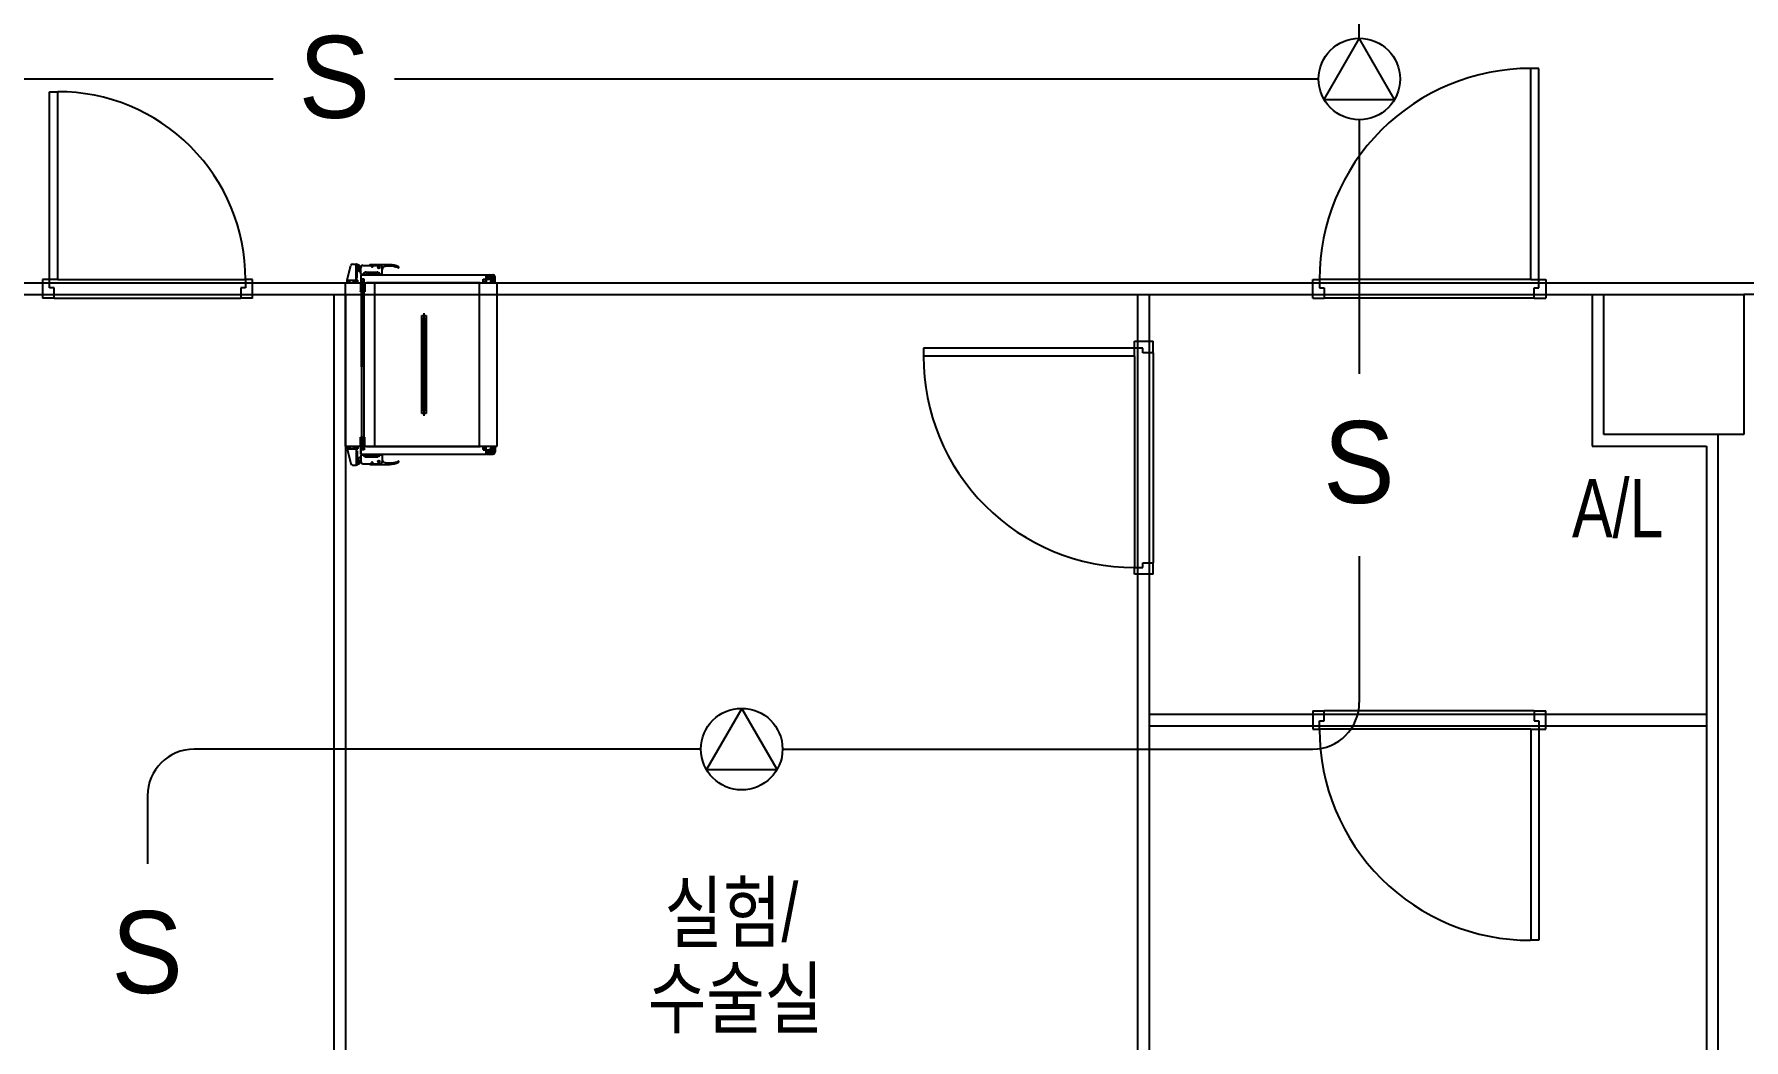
# Model space of a CAD drawing. Header units: millimetres. Extents: x 11414 to 120121, y 3637 to 81420.
# Drawn here: x 72980 to 80317, y 59630 to 63944 of the extents above; entities that cross this region are included whole.
import ezdxf
from ezdxf.enums import TextEntityAlignment as Align

# ---------------------------------------------------------------- set-up
doc = ezdxf.new("R2010")
doc.units = ezdxf.units.MM
doc.header["$LTSCALE"] = 100
doc.linetypes.add('CEN3', pattern=[26, 20, -2, 2, -2])
doc.layers.get('0').update_dxf_attribs({"color": 251})
for name, color, linetype in [('7', 7, 'Continuous'), ('ARC-7$0$ARCH', 9, 'Continuous'), ('ARC-7$0$IN PANEL', 6, 'Continuous'), ('ARC-7$0$동물실', 9, 'Continuous'), ('ARC-7$0$방화석고', 9, 'Continuous'), ('REC', 21, 'Continuous'), ('sp', 21, 'Continuous'), ('SYM', 7, 'Continuous'), ('W2', 2, 'CEN3')]:
    doc.layers.add(name, color=color, linetype=linetype)
doc.styles.add('ARC-7$0$돋움', font='')
doc.styles.add('ARC-7$0$울릉도l', font='')
doc.styles.add('GHD', font='HYWULM.TTF')
doc.styles.add('lpk', font='HYWULM.TTF')
doc.styles.get('ARC-7$0$돋움').set_extended_font_data('DotumChe')
doc.styles.get('ARC-7$0$울릉도l').set_extended_font_data('Dotum')

# ---------------------------------------------------------------- blocks, each defined once
blk = doc.blocks.new('ARC-7')
at = {"layer": 'ARC-7$0$IN PANEL', "color": 251}
blk.add_line((654062.1, -434088.2), (654097.4, -434088.2), dxfattribs=at)
at = {"layer": 'ARC-7$0$동물실', "color": 251}
for p, q in [((660418.2, -434893.5), (660418.2, -433988.2)), ((660453.4, -433988.2), (660418.2, -433988.2)), ((660453.4, -434893.5), (660453.4, -433988.2)), ((654062.1, -434893.5), (654062.1, -434088.2)), ((654097.4, -434893.5), (654097.4, -434088.2)), ((655339.4, -434895.9), (655355.7, -434834.2)), ((655362.6, -434827.3), (655378.1, -434827.3)), ((655378.1, -434896.2), (655378.1, -434827.3)), ((655378.1, -434842.4), (655378.1, -434828.2)), ((655378.1, -434887.7), (655382.8, -434887.7)), ((655379, -434827.4), (655380.6, -434827.4)), ((655379, -434843.3), (655389.4, -434843.3)), ((655381.1, -434827.4), (655392.2, -434834.8)), ((655382.8, -434887.7), (655382.8, -434843.3)), ((655387.5, -434845.9), (655387.5, -434849.7)), ((655398.8, -434845.9), (655387.5, -434845.9)), ((655398.8, -434870.7), (655398.8, -434842.4)), ((655398.8, -434860.1), (655398.8, -434860.1)), ((655398.8, -434870.7), (655490.4, -434870.7)), ((655398.8, -434873.5), (655935.6, -434873.5)), ((655398.8, -434873.5), (655398.8, -434906.6)), ((655408.3, -434833), (655480.9, -434833)), ((655421.5, -434862.2), (655467.7, -434862.2)), ((655427.2, -434864.1), (655425.3, -434862.2)), ((655427.2, -434864.1), (655430.9, -434864.1)), ((655427.2, -434870.7), (655427.2, -434864.1)), ((655429, -434873.1), (655429, -434860.1)), ((655430.9, -434864.1), (655432.8, -434862.2)), ((655430.9, -434870.7), (655430.9, -434864.1)), ((655439.4, -434830.1), (655522.3, -434830.1)), ((655443.2, -434837.7), (655450.7, -434837.7)), ((655447, -434833.9), (655447, -434841.4)), ((655461.1, -434864.1), (655459.2, -434862.2)), ((655461.1, -434864.1), (655464.9, -434864.1)), ((655461.1, -434870.7), (655461.1, -434864.1)), ((655463, -434873.1), (655463, -434860.1)), ((655464.9, -434864.1), (655466.8, -434862.2)), ((655464.9, -434870.7), (655464.9, -434864.1)), ((655469.6, -434842.4), (655480.9, -434842.4)), ((655475.3, -434836.7), (655475.3, -434848.1)), ((655490.4, -434870.7), (655490.4, -434842.4)), ((655539.2, -434837.8), (655554.2, -434840.8)), ((655554.2, -434840.8), (655559.4, -434841.5)), ((655560.4, -434840.4), (655560.3, -434839.9)), ((655935.6, -434873.5), (655935.6, -434906.6)), ((655936.6, -434890), (655936.6, -434876.8)), ((655944.2, -434881.1), (655936.6, -434881.1)), ((655951.8, -434883.4), (655936.6, -434883.4)), ((655944.2, -434885.8), (655936.6, -434885.8)), ((655939.5, -434874), (655964.9, -434874)), ((655944.2, -434895.7), (655944.2, -434871.6)), ((655944.2, -434881.1), (655946.1, -434878.7)), ((655944.2, -434885.8), (655944.2, -434881.1)), ((655944.2, -434885.8), (655946.1, -434888.2)), ((655946.1, -434888.2), (655946.1, -434878.7)), ((655950.8, -434878.7), (655946.1, -434878.7)), ((655950.8, -434888.2), (655946.1, -434888.2)), ((655950.8, -434890), (655950.8, -434876.8)), ((655950.8, -434877.8), (655950.8, -434888.2)), ((655950.8, -434889.1), (655950.8, -434878.7)), ((655963.1, -434883.4), (655954.6, -434883.4)), ((655955.5, -434883.4), (655955.5, -434892.8)), ((655964, -434883.4), (655965.9, -434883.4)), ((655964.9, -434881.5), (655964.9, -434873)), ((655964.9, -434874), (655964.9, -434874)), ((655964.9, -434882.5), (655964.9, -434884.4)), ((655964.9, -434885.3), (655964.9, -434893.8)), ((655966.8, -434883.4), (655975.3, -434883.4)), ((655974.4, -434900.4), (655974.4, -434883.4)), ((655974.4, -434883.4), (655974.4, -434883.4)), ((651432.8, -434958.5), (661332.8, -434958.5)), ((651482.8, -434908.5), (676532.8, -434908.5)), ((654062.1, -434893.5), (654032.8, -434893.5)), ((654032.8, -434893.5), (654032.8, -434973.5)), ((654032.8, -434908.5), (654032.8, -434958.5)), ((654032.8, -434908.5), (654032.8, -434958.5)), ((654062.1, -434929.3), (654062.1, -434893.5)), ((654097.4, -434893.5), (654062.1, -434893.5)), ((654082.6, -434929.3), (654062.1, -434929.3)), ((654082.6, -434973.5), (654082.6, -434929.3)), ((654097.4, -434893.5), (654903.4, -434893.5)), ((654882.9, -434929.3), (654882.9, -434973.5)), ((654903.4, -434929.3), (654882.9, -434929.3)), ((654903.4, -434929.3), (654882.9, -434929.3)), ((654903.4, -434893.5), (654903.4, -434929.3)), ((654932.8, -434893.5), (654903.4, -434893.5)), ((654932.8, -434973.5), (654932.8, -434893.5)), ((654932.8, -434958.5), (654932.8, -434908.5)), ((655282.8, -434958.5), (655282.8, -444458.5)), ((655332.8, -434908.5), (655982.8, -434908.5)), ((655332.8, -435608.5), (655332.8, -434908.5)), ((655332.8, -434958.5), (655332.8, -444458.5)), ((655339.4, -434896.2), (655385.6, -434896.2)), ((655339.4, -434907.4), (655339.4, -434896.3)), ((655339.4, -434907.4), (655385.6, -434907.4)), ((655346.9, -434899), (655344.1, -434896.2)), ((655346.9, -434899), (655350.7, -434899)), ((655346.9, -434907.4), (655346.9, -434899)), ((655348.8, -434910.8), (655348.8, -434893.2)), ((655350.7, -434899), (655353.5, -434896.2)), ((655350.7, -434907.4), (655350.7, -434899)), ((655366.7, -434907.4), (655366.7, -434896.2)), ((655374.3, -434899.1), (655371.5, -434896.3)), ((655374.3, -434899.1), (655378.1, -434899.1)), ((655374.3, -434907.4), (655374.3, -434899.1)), ((655376.2, -434910.4), (655376.2, -434893.2)), ((655378.1, -434899.1), (655380.9, -434896.3)), ((655378.1, -434907.4), (655378.1, -434899.1)), ((655385.6, -434907.4), (655385.6, -434896.2)), ((655396.4, -434946.2), (655415.3, -434908.5)), ((655396.4, -434908.5), (655415.3, -434946.2)), ((655396.4, -434908.5), (655396.4, -434946.2)), ((655396.4, -434946.2), (655415.3, -434946.2)), ((655411.9, -434891.7), (655398.8, -434891.7)), ((655400, -434906.6), (655398.8, -434906.6)), ((655400, -434907.9), (655400, -434893.3)), ((655400, -434893.3), (655410.6, -434893.3)), ((655410.6, -434907.9), (655400, -434907.9)), ((655400.5, -434900.6), (655400.2, -434900.5)), ((655400.5, -434900.6), (655400.2, -434900.8)), ((655400.4, -434895.1), (655400.4, -434895.1)), ((655400.4, -434907), (655400.4, -434907)), ((655400.7, -434904.4), (655400.5, -434905)), ((655401.2, -434904.7), (655400.5, -434905)), ((655401.2, -434904.7), (655400.7, -434904.4)), ((655400.7, -434908.5), (655419.6, -434908.5)), ((655400.7, -434908.5), (655419.6, -434908.5)), ((655400.8, -434901.4), (655400.8, -434901.4)), ((655401, -434946.2), (655401, -435570.7)), ((655401, -435268.7), (655401, -434946.2)), ((655401.2, -434897), (655401.2, -434897)), ((655401.8, -434907.7), (655401.2, -434907.6)), ((655401.2, -434907.6), (655401.3, -434907.9)), ((655401.3, -434898.4), (655401.3, -434898.4)), ((655401.3, -434903.1), (655401.3, -434903.1)), ((655401.4, -434894.9), (655401.4, -434894.9)), ((655401.8, -434907.7), (655401.6, -434907.9)), ((655402.3, -434905), (655402.3, -434905)), ((655402.5, -434906.9), (655402.5, -434906.9)), ((655403, -434897.6), (655402.8, -434898.1)), ((655403.5, -434897.9), (655402.8, -434898.1)), ((655403.5, -434897.9), (655403, -434897.6)), ((655403.3, -434893.3), (655403.2, -434893.4)), ((655403.2, -434893.3), (655403.2, -434893.4)), ((655403.2, -434898.3), (655403.2, -434898.3)), ((655403.8, -434894.6), (655403.8, -434894.6)), ((655404, -434898.4), (655404, -434898.4)), ((655404.3, -434903.3), (655404.4, -434904.2)), ((655405.2, -434903.4), (655404.3, -434903.3)), ((655405.2, -434903.4), (655404.4, -434904.2)), ((655404.6, -434907.4), (655404.6, -434907.4)), ((655404.7, -434904.2), (655404.7, -434904.2)), ((655404.8, -434901.1), (655404.8, -434901.1)), ((655404.8, -434901.3), (655404.8, -434901.3)), ((655404.9, -434897.9), (655404.9, -434897.9)), ((655405, -434893.5), (655405, -434893.5)), ((655405, -434894.8), (655405, -434894.8)), ((655406, -434894), (655405.4, -434894)), ((655405.4, -434894), (655405.5, -434894.6)), ((655406, -434894), (655405.5, -434894.6)), ((655405.8, -434948.5), (655405.8, -434904.9)), ((655405.9, -434894.1), (655405.9, -434894.1)), ((655405.9, -434904.5), (655405.9, -434904.5)), ((655405.9, -434906.1), (655405.9, -434906.1)), ((655406.2, -434897.3), (655406.2, -434897.3)), ((655406.3, -434900.4), (655406.3, -434900.4)), ((655406.4, -434903.4), (655406.4, -434903.4)), ((655407.3, -434901.1), (655406.7, -434901.1)), ((655406.7, -434901.1), (655406.8, -434901.7)), ((655407.3, -434901.1), (655406.8, -434901.7)), ((655407.3, -434897.6), (655407.3, -434897.6)), ((655407.5, -434907.1), (655407.5, -434907.1)), ((655408.2, -434898.5), (655408.2, -434898.5)), ((655408.2, -434904.2), (655408.2, -434904.2)), ((655408.4, -434900.8), (655408.4, -434900.8)), ((655408.7, -434901.4), (655408.5, -434901.9)), ((655409.1, -434901.7), (655408.5, -434901.9)), ((655409.1, -434901.7), (655408.7, -434901.4)), ((655409.4, -434906.8), (655409.4, -434906.8)), ((655409.5, -434897.4), (655409.5, -434897.4)), ((655409.5, -434903.6), (655409.5, -434903.6)), ((655409.6, -434900.5), (655409.6, -434900.5)), ((655409.7, -434893.8), (655409.7, -434893.8)), ((655409.7, -434897.3), (655409.7, -434897.3)), ((655409.8, -434894.2), (655409.8, -434894.2)), ((655410.1, -434893.7), (655410.1, -434893.7)), ((655410.6, -434893.3), (655410.6, -434907.9)), ((655410.6, -434946.2), (655410.6, -435570.7)), ((655410.6, -435268.7), (655410.6, -434946.2)), ((655410.7, -434900.5), (655410.7, -434900.5)), ((655410.8, -434895), (655410.8, -434895.1)), ((655410.8, -434895.1), (655410.8, -434895.1)), ((655411.9, -434906.5), (655411.9, -434891.7)), ((655415.3, -434908.5), (655415.3, -434946.2)), ((655422.4, -434906.6), (655909.8, -434906.6)), ((655457.8, -435608.5), (655457.8, -434908.5)), ((655907.8, -435608.5), (655907.8, -434908.5)), ((655922.5, -434906.5), (655922.5, -434891.7)), ((655922.5, -434891.7), (655935.6, -434891.7)), ((655923.8, -434893.3), (655923.8, -434907.9)), ((655934.4, -434893.3), (655923.8, -434893.3)), ((655923.8, -434895), (655923.9, -434895.1)), ((655923.8, -434895.1), (655923.9, -434895.1)), ((655923.8, -434907.9), (655934.4, -434907.9)), ((655923.9, -434900.5), (655923.9, -434900.5)), ((655924.5, -434893.7), (655924.5, -434893.7)), ((655924.8, -434894.2), (655924.8, -434894.2)), ((655924.9, -434893.8), (655924.9, -434893.8)), ((655924.9, -434897.3), (655924.9, -434897.3)), ((655925, -434900.5), (655925, -434900.5)), ((655925.1, -434897.4), (655925.1, -434897.4)), ((655925.1, -434903.6), (655925.1, -434903.6)), ((655925.3, -434906.8), (655925.3, -434906.8)), ((655925.5, -434901.7), (655926, -434901.4)), ((655925.5, -434901.7), (655926.2, -434901.9)), ((655926, -434901.4), (655926.2, -434901.9)), ((655926.3, -434900.8), (655926.3, -434900.8)), ((655926.4, -434898.5), (655926.4, -434898.5)), ((655926.4, -434904.2), (655926.4, -434904.2)), ((655927.1, -434907.1), (655927.1, -434907.1)), ((655927.4, -434897.6), (655927.4, -434897.6)), ((655927.4, -434901.1), (655927.8, -434901.7)), ((655927.4, -434901.1), (655927.9, -434901.1)), ((655927.9, -434901.1), (655927.8, -434901.7)), ((655928.3, -434903.4), (655928.3, -434903.4)), ((655928.4, -434897.3), (655928.4, -434897.3)), ((655928.4, -434900.4), (655928.4, -434900.4)), ((655928.7, -434894), (655929.1, -434894.6)), ((655928.7, -434894), (655929.2, -434894)), ((655928.7, -434894.1), (655928.7, -434894.1)), ((655928.7, -434904.5), (655928.7, -434904.5)), ((655928.7, -434906.1), (655928.7, -434906.1)), ((655929.2, -434894), (655929.1, -434894.6)), ((655929.5, -434903.4), (655930.3, -434903.3)), ((655929.5, -434903.4), (655930.2, -434904.2)), ((655929.6, -434893.5), (655929.6, -434893.5)), ((655929.6, -434894.8), (655929.6, -434894.8)), ((655929.7, -434897.9), (655929.7, -434897.9)), ((655929.8, -434901.1), (655929.8, -434901.1)), ((655929.8, -434901.3), (655929.8, -434901.3)), ((655929.9, -434904.2), (655929.9, -434904.2)), ((655930, -434907.4), (655930, -434907.4)), ((655930.3, -434903.3), (655930.2, -434904.2)), ((655930.6, -434898.4), (655930.6, -434898.4)), ((655930.8, -434894.6), (655930.8, -434894.6)), ((655931.1, -434897.9), (655931.6, -434897.6)), ((655931.1, -434897.9), (655931.8, -434898.1)), ((655931.3, -434893.3), (655931.4, -434893.4)), ((655931.5, -434893.3), (655931.4, -434893.4)), ((655931.5, -434898.3), (655931.5, -434898.3)), ((655931.6, -434897.6), (655931.8, -434898.1)), ((655932.1, -434906.9), (655932.1, -434906.9)), ((655932.3, -434905), (655932.3, -434905)), ((655932.8, -434907.7), (655933.4, -434907.6)), ((655932.8, -434907.7), (655933, -434907.9)), ((655933.2, -434894.9), (655933.2, -434894.9)), ((655933.3, -434898.4), (655933.3, -434898.4)), ((655933.3, -434903.1), (655933.3, -434903.1)), ((655933.4, -434907.6), (655933.3, -434907.9)), ((655933.4, -434904.7), (655933.9, -434904.4)), ((655933.4, -434904.7), (655934.1, -434905)), ((655933.5, -434897), (655933.5, -434897)), ((655933.9, -434901.4), (655933.9, -434901.4)), ((655933.9, -434904.4), (655934.1, -434905)), ((655934.1, -434900.6), (655934.4, -434900.5)), ((655934.1, -434900.6), (655934.4, -434900.8)), ((655934.2, -434895.1), (655934.2, -434895.1)), ((655934.2, -434907), (655934.2, -434907)), ((655934.4, -434907.9), (655934.4, -434893.3)), ((655934.4, -434906.6), (655935.6, -434906.6)), ((655939.5, -434892.9), (655964.9, -434892.9)), ((655955.5, -434892.8), (655955.5, -434900.4)), ((655955.5, -434904.2), (655955.5, -434900.4)), ((655958.3, -434897.6), (655971.5, -434897.6)), ((655958.3, -434907), (655971.5, -434907)), ((655960.2, -434897.6), (655960.2, -434902.3)), ((655960.2, -434902.3), (655969.7, -434902.3)), ((655962.6, -434904.2), (655960.2, -434902.3)), ((655962.6, -434904.2), (655967.3, -434904.2)), ((655962.6, -434904.2), (655962.6, -434907)), ((655964.9, -434896.6), (655964.9, -434908.2)), ((655967.3, -434904.2), (655969.7, -434902.3)), ((655967.3, -434904.2), (655967.3, -434907)), ((655969.7, -434897.6), (655969.7, -434902.3)), ((655974.4, -434904.2), (655974.4, -434900.4)), ((655982.8, -435608.5), (655982.8, -434908.5)), ((658732.8, -447248.5), (658732.8, -434958.5)), ((658782.8, -447248.5), (658782.8, -434958.5)), ((659482.8, -434893.5), (659512.1, -434893.5)), ((659482.8, -434973.5), (659482.8, -434893.5)), ((659482.8, -434958.5), (659482.8, -434908.5)), ((659512.1, -434893.5), (659512.1, -434929.3)), ((660418.2, -434893.5), (659512.1, -434893.5)), ((659512.1, -434929.3), (659532.6, -434929.3)), ((659512.1, -434929.3), (659532.6, -434929.3)), ((659532.6, -434929.3), (659532.6, -434973.5)), ((660418.2, -434893.5), (660453.4, -434893.5)), ((660432.9, -434929.3), (660453.4, -434929.3)), ((660432.9, -434973.5), (660432.9, -434929.3)), ((660453.4, -434893.5), (660482.8, -434893.5)), ((660453.4, -434929.3), (660453.4, -434893.5)), ((660482.8, -434893.5), (660482.8, -434973.5)), ((660482.8, -434908.5), (660482.8, -434958.5)), ((660482.8, -434908.5), (660482.8, -434958.5)), ((660682.8, -434958.5), (660682.8, -435608.5)), ((660732.8, -434958.5), (661332.8, -434958.5)), ((660732.8, -435558.5), (660732.8, -434958.5)), ((660732.8, -434958.5), (661332.8, -434958.5)), ((660732.8, -435558.5), (660732.8, -434958.5)), ((661082.8, -434958.5), (661082.8, -434958.5)), ((661132.8, -434958.5), (661132.8, -434958.5)), ((661132.8, -434958.5), (661132.8, -434958.5)), ((661332.8, -434958.5), (661332.8, -435558.5)), ((661332.8, -434958.5), (661332.8, -435558.5)), ((654082.6, -434973.5), (654032.8, -434973.5)), ((654082.6, -434973.5), (654882.9, -434973.5)), ((654932.8, -434973.5), (654882.9, -434973.5)), ((659482.8, -434973.5), (659532.6, -434973.5)), ((660432.9, -434973.5), (659532.6, -434973.5)), ((660432.9, -434973.5), (660482.8, -434973.5)), ((655660.2, -435468.3), (655660.2, -435048.6)), ((655660.2, -435048.6), (655678.7, -435048.6)), ((655660.2, -435061.5), (655678.7, -435061.5)), ((655663.4, -435452.2), (655663.4, -435064.7)), ((655663.4, -435064.7), (655675.5, -435064.7)), ((655669.4, -435478.9), (655669.4, -435038)), ((655675.5, -435064.7), (655675.5, -435452.2)), ((655678.7, -435048.6), (655678.7, -435468.3)), ((658717.8, -435187.8), (658717.8, -435158.5)), ((658717.8, -435158.5), (658797.8, -435158.5)), ((658732.8, -435158.5), (658782.8, -435158.5)), ((658732.8, -435158.5), (658782.8, -435158.5)), ((658797.8, -435208.3), (658797.8, -435158.5)), ((658717.8, -435187.8), (657812.5, -435187.8)), ((657812.5, -435187.8), (657812.5, -435223.1)), ((658717.8, -435223.1), (657812.5, -435223.1)), ((658753.6, -435187.8), (658717.8, -435187.8)), ((658717.8, -435223.1), (658717.8, -435187.8)), ((658717.8, -435223.1), (658717.8, -436129.1)), ((658753.6, -435208.3), (658753.6, -435187.8)), ((658797.8, -435208.3), (658753.6, -435208.3)), ((658797.8, -435208.3), (658797.8, -436108.6)), ((655678.7, -435455.4), (655660.2, -435455.4)), ((655678.7, -435468.3), (655660.2, -435468.3)), ((655675.5, -435452.2), (655663.4, -435452.2)), ((655332.8, -435608.5), (655982.8, -435608.5)), ((655339.4, -435609.5), (655385.6, -435609.5)), ((655339.4, -435609.5), (655339.4, -435620.6)), ((655339.4, -435620.7), (655385.6, -435620.7)), ((655339.4, -435621), (655355.7, -435682.7)), ((655346.9, -435617.9), (655344.1, -435620.7)), ((655346.9, -435609.5), (655346.9, -435617.9)), ((655346.9, -435617.9), (655350.7, -435617.9)), ((655348.8, -435606.1), (655348.8, -435623.7)), ((655350.7, -435609.5), (655350.7, -435617.9)), ((655350.7, -435617.9), (655353.5, -435620.7)), ((655366.7, -435609.5), (655366.7, -435620.7)), ((655374.3, -435617.8), (655371.5, -435620.6)), ((655374.3, -435609.5), (655374.3, -435617.8)), ((655374.3, -435617.8), (655378.1, -435617.8)), ((655376.2, -435606.5), (655376.2, -435623.7)), ((655378.1, -435609.5), (655378.1, -435617.8)), ((655378.1, -435617.8), (655380.9, -435620.6)), ((655378.1, -435620.7), (655378.1, -435689.6)), ((655385.6, -435609.5), (655385.6, -435620.7)), ((655396.4, -435608.5), (655396.4, -435570.7)), ((655396.4, -435570.7), (655415.3, -435608.5)), ((655396.4, -435608.5), (655415.3, -435570.7)), ((655396.4, -435570.7), (655415.3, -435570.7)), ((655398.8, -435643.4), (655398.8, -435610.3)), ((655400, -435610.3), (655398.8, -435610.3)), ((655398.8, -435611.3), (655398.8, -435643.4)), ((655399.9, -435616.1), (655399.6, -435615.8)), ((655399.9, -435616.1), (655399.6, -435616.2)), ((655399.8, -435609.7), (655399.8, -435609.7)), ((655399.8, -435621.6), (655399.8, -435621.6)), ((655400.6, -435612), (655399.9, -435611.7)), ((655400.1, -435612.3), (655399.9, -435611.7)), ((655410.6, -435609), (655400, -435609)), ((655400, -435609), (655400, -435623.6)), ((655400, -435623.6), (655410.6, -435623.6)), ((655400.6, -435612), (655400.1, -435612.3)), ((655400.2, -435615.3), (655400.2, -435615.3)), ((655400.6, -435609.1), (655400.7, -435608.8)), ((655401.2, -435609), (655400.6, -435609.1)), ((655400.6, -435619.6), (655400.6, -435619.6)), ((655400.7, -435608.5), (655419.6, -435608.5)), ((655400.7, -435613.6), (655400.7, -435613.6)), ((655400.7, -435618.3), (655400.7, -435618.3)), ((655400.8, -435621.7), (655400.8, -435621.7)), ((655401.2, -435609), (655401, -435608.8)), ((655401.7, -435611.7), (655401.7, -435611.7)), ((655401.9, -435609.8), (655401.9, -435609.8)), ((655402.9, -435618.8), (655402.2, -435618.6)), ((655402.4, -435619.1), (655402.2, -435618.6)), ((655402.9, -435618.8), (655402.4, -435619.1)), ((655402.5, -435618.4), (655402.5, -435618.4)), ((655402.7, -435623.4), (655402.6, -435623.3)), ((655402.6, -435623.4), (655402.6, -435623.3)), ((655403.2, -435622.1), (655403.2, -435622.1)), ((655403.4, -435618.3), (655403.4, -435618.3)), ((655403.7, -435613.4), (655403.8, -435612.5)), ((655404.6, -435613.3), (655403.7, -435613.4)), ((655404.6, -435613.3), (655403.8, -435612.5)), ((655404, -435609.3), (655404, -435609.3)), ((655404.1, -435612.5), (655404.1, -435612.5)), ((655404.2, -435615.4), (655404.2, -435615.4)), ((655404.2, -435615.6), (655404.2, -435615.6)), ((655404.3, -435618.8), (655404.3, -435618.8)), ((655404.4, -435621.9), (655404.4, -435621.9)), ((655404.4, -435623.2), (655404.4, -435623.2)), ((655404.8, -435622.7), (655404.9, -435622.1)), ((655405.3, -435622.6), (655404.8, -435622.7)), ((655405.3, -435622.6), (655404.9, -435622.1)), ((655405.3, -435610.6), (655405.3, -435610.6)), ((655405.3, -435612.1), (655405.3, -435612.1)), ((655405.3, -435622.6), (655405.3, -435622.6)), ((655405.6, -435619.4), (655405.6, -435619.4)), ((655405.7, -435613.3), (655405.7, -435613.3)), ((655405.7, -435616.3), (655405.7, -435616.3)), ((655405.8, -435568.4), (655405.8, -435612)), ((655406.1, -435615.6), (655406.2, -435615)), ((655406.7, -435615.5), (655406.1, -435615.6)), ((655406.7, -435615.5), (655406.2, -435615)), ((655406.7, -435619.1), (655406.7, -435619.1)), ((655406.9, -435609.6), (655406.9, -435609.6)), ((655407.6, -435612.5), (655407.6, -435612.5)), ((655407.6, -435618.2), (655407.6, -435618.2)), ((655407.7, -435615.9), (655407.7, -435615.9)), ((655408.5, -435615), (655407.9, -435614.8)), ((655408, -435615.3), (655407.9, -435614.8)), ((655408.5, -435615), (655408, -435615.3)), ((655408.7, -435609.9), (655408.7, -435609.9)), ((655408.9, -435613.1), (655408.9, -435613.1)), ((655408.9, -435619.3), (655408.9, -435619.3)), ((655409, -435616.2), (655409, -435616.2)), ((655409.1, -435619.4), (655409.1, -435619.4)), ((655409.1, -435622.8), (655409.1, -435622.8)), ((655409.2, -435622.5), (655409.2, -435622.5)), ((655409.5, -435623), (655409.5, -435623)), ((655410.1, -435616.2), (655410.1, -435616.2)), ((655410.2, -435621.6), (655410.1, -435621.6)), ((655410.2, -435621.7), (655410.1, -435621.6)), ((655410.6, -435623.6), (655410.6, -435609)), ((655411.9, -435610.4), (655411.9, -435625.2)), ((655415.3, -435608.5), (655415.3, -435570.7)), ((655422.4, -435610.3), (655909.8, -435610.3)), ((655922.5, -435610.4), (655922.5, -435625.2)), ((655923.8, -435609), (655934.4, -435609)), ((655923.8, -435623.6), (655923.8, -435609)), ((655923.8, -435621.9), (655923.9, -435621.9)), ((655923.8, -435622), (655923.9, -435621.9)), ((655934.4, -435623.6), (655923.8, -435623.6)), ((655923.9, -435616.5), (655923.9, -435616.5)), ((655924.5, -435623.3), (655924.5, -435623.3)), ((655924.8, -435622.8), (655924.8, -435622.8)), ((655924.9, -435619.7), (655924.9, -435619.7)), ((655924.9, -435623.1), (655924.9, -435623.1)), ((655925, -435616.5), (655925, -435616.5)), ((655925.1, -435613.4), (655925.1, -435613.4)), ((655925.1, -435619.6), (655925.1, -435619.6)), ((655925.3, -435610.2), (655925.3, -435610.2)), ((655925.5, -435615.3), (655926.2, -435615.1)), ((655925.5, -435615.3), (655926, -435615.6)), ((655926, -435615.6), (655926.2, -435615.1)), ((655926.3, -435616.2), (655926.3, -435616.2)), ((655926.4, -435612.8), (655926.4, -435612.8)), ((655926.4, -435618.5), (655926.4, -435618.5)), ((655927.1, -435609.9), (655927.1, -435609.9)), ((655927.4, -435615.8), (655927.8, -435615.3)), ((655927.4, -435615.8), (655927.9, -435615.9)), ((655927.4, -435619.4), (655927.4, -435619.4)), ((655927.9, -435615.9), (655927.8, -435615.3)), ((655928.3, -435613.6), (655928.3, -435613.6)), ((655928.4, -435616.6), (655928.4, -435616.6)), ((655928.4, -435619.7), (655928.4, -435619.7)), ((655928.7, -435610.9), (655928.7, -435610.9)), ((655928.7, -435612.4), (655928.7, -435612.4)), ((655928.7, -435622.9), (655929.1, -435622.4)), ((655928.7, -435622.9), (655929.2, -435623)), ((655928.7, -435622.9), (655928.7, -435622.9)), ((655929.2, -435623), (655929.1, -435622.4)), ((655929.5, -435613.6), (655930.2, -435612.8)), ((655929.5, -435613.6), (655930.3, -435613.7)), ((655929.6, -435622.2), (655929.6, -435622.2)), ((655929.6, -435623.5), (655929.6, -435623.5)), ((655929.7, -435619.1), (655929.7, -435619.1)), ((655929.8, -435615.7), (655929.8, -435615.7)), ((655929.8, -435615.9), (655929.8, -435615.9)), ((655929.9, -435612.8), (655929.9, -435612.8)), ((655930, -435609.6), (655930, -435609.6)), ((655930.3, -435613.7), (655930.2, -435612.8)), ((655930.6, -435618.6), (655930.6, -435618.6)), ((655930.8, -435622.4), (655930.8, -435622.4)), ((655931.1, -435619.1), (655931.8, -435618.9)), ((655931.1, -435619.1), (655931.6, -435619.4)), ((655931.3, -435623.7), (655931.4, -435623.6)), ((655931.5, -435623.7), (655931.4, -435623.6)), ((655931.5, -435618.7), (655931.5, -435618.7)), ((655931.6, -435619.4), (655931.8, -435618.9)), ((655932.1, -435610.1), (655932.1, -435610.1)), ((655932.3, -435612), (655932.3, -435612)), ((655932.8, -435609.3), (655933, -435609.1)), ((655932.8, -435609.3), (655933.4, -435609.4)), ((655933.2, -435622), (655933.2, -435622)), ((655933.4, -435609.4), (655933.3, -435609.1)), ((655933.3, -435613.9), (655933.3, -435613.9)), ((655933.3, -435618.6), (655933.3, -435618.6)), ((655933.4, -435612.3), (655934.1, -435612)), ((655933.4, -435612.3), (655933.9, -435612.6)), ((655933.5, -435619.9), (655933.5, -435619.9)), ((655933.9, -435612.6), (655934.1, -435612)), ((655933.9, -435615.6), (655933.9, -435615.6)), ((655934.1, -435616.4), (655934.4, -435616.1)), ((655934.1, -435616.4), (655934.4, -435616.5)), ((655934.2, -435610), (655934.2, -435610)), ((655934.2, -435621.9), (655934.2, -435621.9)), ((655934.4, -435609), (655934.4, -435623.6)), ((655934.4, -435610.3), (655935.6, -435610.3)), ((655935.6, -435643.4), (655935.6, -435610.3)), ((655939.5, -435624), (655964.9, -435624)), ((655944.2, -435621.2), (655944.2, -435645.3)), ((655955.5, -435612.7), (655955.5, -435616.5)), ((655955.5, -435624.1), (655955.5, -435616.5)), ((655955.5, -435633.5), (655955.5, -435624.1)), ((655958.3, -435609.9), (655971.5, -435609.9)), ((655958.3, -435619.3), (655971.5, -435619.3)), ((655962.6, -435612.7), (655960.2, -435614.6)), ((655960.2, -435614.6), (655969.7, -435614.6)), ((655960.2, -435619.3), (655960.2, -435614.6)), ((655962.6, -435612.7), (655962.6, -435609.9)), ((655962.6, -435612.7), (655967.3, -435612.7)), ((655964.9, -435620.3), (655964.9, -435608.7)), ((655964.9, -435631.6), (655964.9, -435623.1)), ((655967.3, -435612.7), (655967.3, -435609.9)), ((655967.3, -435612.7), (655969.7, -435614.6)), ((655969.7, -435619.3), (655969.7, -435614.6)), ((655974.4, -435612.7), (655974.4, -435616.5)), ((655974.4, -435616.5), (655974.4, -435633.5)), ((660682.8, -435608.5), (661172.8, -435608.5)), ((661332.8, -435558.5), (660732.8, -435558.5)), ((661332.8, -435558.5), (660732.8, -435558.5)), ((661172.8, -435608.5), (661172.8, -441458.5)), ((655362.6, -435689.6), (655378.1, -435689.6)), ((655378.1, -435629.2), (655382.8, -435629.2)), ((655378.1, -435674.5), (655378.1, -435688.7)), ((655379, -435673.6), (655389.4, -435673.6)), ((655379, -435689.5), (655380.6, -435689.5)), ((655381.1, -435689.5), (655392.2, -435682.2)), ((655382.8, -435629.2), (655382.8, -435673.6)), ((655387.5, -435671), (655387.5, -435667.2)), ((655398.8, -435671), (655387.5, -435671)), ((655411.9, -435625.2), (655398.8, -435625.2)), ((655398.8, -435643.4), (655935.6, -435643.4)), ((655398.8, -435646.2), (655490.4, -435646.2)), ((655398.8, -435646.2), (655398.8, -435674.5)), ((655398.8, -435656.9), (655398.8, -435656.9)), ((655408.3, -435684), (655480.9, -435684)), ((655421.5, -435654.7), (655467.7, -435654.7)), ((655427.2, -435652.8), (655425.3, -435654.7)), ((655427.2, -435646.2), (655427.2, -435652.8)), ((655427.2, -435652.8), (655430.9, -435652.8)), ((655429, -435643.8), (655429, -435656.8)), ((655430.9, -435646.2), (655430.9, -435652.8)), ((655430.9, -435652.8), (655432.8, -435654.7)), ((655439.4, -435686.8), (655522.3, -435686.8)), ((655443.2, -435679.2), (655450.7, -435679.2)), ((655447, -435683), (655447, -435675.5)), ((655461.1, -435652.8), (655459.2, -435654.7)), ((655461.1, -435646.2), (655461.1, -435652.8)), ((655461.1, -435652.8), (655464.9, -435652.8)), ((655463, -435643.8), (655463, -435656.8)), ((655464.9, -435646.2), (655464.9, -435652.8)), ((655464.9, -435652.8), (655466.8, -435654.7)), ((655469.6, -435674.5), (655480.9, -435674.5)), ((655475.3, -435680.2), (655475.3, -435668.9)), ((655490.4, -435646.2), (655490.4, -435674.5)), ((655539.2, -435679.1), (655554.2, -435676.1)), ((655554.2, -435676.1), (655559.4, -435675.4)), ((655560.4, -435676.6), (655560.3, -435677)), ((655922.5, -435625.2), (655935.6, -435625.2)), ((655936.6, -435626.9), (655936.6, -435640.1)), ((655944.2, -435631.1), (655936.6, -435631.1)), ((655951.8, -435633.5), (655936.6, -435633.5)), ((655944.2, -435635.8), (655936.6, -435635.8)), ((655939.5, -435642.9), (655964.9, -435642.9)), ((655944.2, -435631.1), (655946.1, -435628.8)), ((655944.2, -435631.1), (655944.2, -435635.8)), ((655944.2, -435635.8), (655946.1, -435638.2)), ((655946.1, -435628.8), (655946.1, -435638.2)), ((655950.8, -435628.8), (655946.1, -435628.8)), ((655950.8, -435638.2), (655946.1, -435638.2)), ((655950.8, -435626.9), (655950.8, -435640.1)), ((655950.8, -435627.8), (655950.8, -435638.2)), ((655950.8, -435639.1), (655950.8, -435628.8)), ((655963.1, -435633.5), (655954.6, -435633.5)), ((655964, -435633.5), (655965.9, -435633.5)), ((655964.9, -435634.4), (655964.9, -435632.5)), ((655964.9, -435635.4), (655964.9, -435643.9)), ((655964.9, -435642.9), (655964.9, -435642.9)), ((655966.8, -435633.5), (655975.3, -435633.5)), ((655974.4, -435633.5), (655974.4, -435633.5)), ((658717.8, -436129.1), (658753.6, -436129.1)), ((658717.8, -436158.5), (658717.8, -436129.1)), ((658753.6, -436108.6), (658797.8, -436108.6)), ((658753.6, -436129.1), (658753.6, -436108.6)), ((658753.6, -436129.1), (658753.6, -436108.6)), ((658797.8, -436158.5), (658797.8, -436108.6)), ((658797.8, -436158.5), (658717.8, -436158.5)), ((658782.8, -436158.5), (658732.8, -436158.5)), ((658782.8, -436758.5), (661172.8, -436758.5)), ((659482.8, -436743.5), (659482.8, -436823.5)), ((659482.8, -436743.5), (659532.6, -436743.5)), ((659482.8, -436758.5), (659482.8, -436808.5)), ((659512.1, -436787.6), (659532.6, -436787.6)), ((659512.1, -436823.5), (659512.1, -436787.6)), ((659512.1, -436787.6), (659532.6, -436787.6)), ((659532.6, -436787.6), (659532.6, -436743.5)), ((660432.9, -436743.5), (659532.6, -436743.5)), ((660432.9, -436743.5), (660432.9, -436787.6)), ((660432.9, -436743.5), (660482.8, -436743.5)), ((660432.9, -436787.6), (660453.4, -436787.6)), ((660453.4, -436787.6), (660453.4, -436823.5)), ((660482.8, -436823.5), (660482.8, -436743.5)), ((660482.8, -436808.5), (660482.8, -436758.5)), ((660482.8, -436808.5), (660482.8, -436758.5)), ((658782.8, -436808.5), (661172.8, -436808.5)), ((659482.8, -436823.5), (659512.1, -436823.5)), ((660418.2, -436823.5), (659512.1, -436823.5)), ((660418.2, -436823.5), (660418.2, -437728.7)), ((660418.2, -436823.5), (660453.4, -436823.5)), ((660453.4, -436823.5), (660482.8, -436823.5)), ((660453.4, -436823.5), (660453.4, -437728.7)), ((660453.4, -437728.7), (660418.2, -437728.7))]:
    blk.add_line(p, q, dxfattribs=at)
for centre, radius in [((655389.4, -434838.6), 4.72), ((655447, -434837.7), 2.83), ((655475.3, -434842.4), 3.78), ((655964.9, -434883.4), 4.72), ((655389.4, -435678.3), 4.72), ((655447, -435679.2), 2.83), ((655475.3, -435674.5), 3.78), ((655964.9, -435633.5), 4.72)]:
    blk.add_circle(centre, radius, dxfattribs=at)
for centre, radius, start, end in [((660416.8, -434892.9), 904.7, 89.91508, 180.03615), ((654098.7, -434892.9), 804.7, 359.96385, 90.08492), ((655364.7, -434836.5), 9.44, 103.29096, 165.19058), ((655379, -434828.4), 0.944, 90, 180), ((655379, -434842.4), 0.944, 180, 270), ((655380.6, -434828.4), 0.944, 56.57458, 90), ((655389.4, -434838.6), 6.13, 230.28486, 95.48858), ((655398.8, -434849.7), 11.3, 180, 270), ((655408.3, -434842.4), 9.44, 90, 180), ((655421.5, -434875.4), 13.2, 90, 159.07517), ((655439.4, -434833), 2.83, 90, 180), ((655467.7, -434875.4), 13.2, 20.92483, 90), ((655480.9, -434842.4), 9.44, 0, 90), ((655504, -434851.1), 13.6, 98.02881, 183.21118), ((655519.8, -434996), 159.4, 83.00549, 96.39381), ((655519.9, -434921.6), 91.5, 64.13537, 88.46896), ((655565.6, -434839), 9.21, 194.69157, 212.68749), ((655558.6, -434843.4), 0.944, 212.68749, 284.90035), ((655558.2, -434841.6), 2.83, 284.90035, 43.73311), ((655559.5, -434840.5), 0.944, 266.06648, 11.62373), ((655559.4, -434840.1), 0.944, 11.62373, 64.47272), ((655939.5, -434876.8), 2.83, 90, 180), ((655939.5, -434890), 2.83, 180, 270), ((655948, -434876.8), 2.83, 0, 90), ((655948, -434890), 2.83, 270, 0), ((655964.9, -434883.4), 9.44, 90, 180), ((655964.9, -434883.4), 9.44, 0, 90), ((655964.9, -434883.4), 9.44, 270, 0), ((655340.3, -434896.3), 0.944, 165.19058, 180), ((655958.3, -434900.4), 2.83, 90, 180), ((655958.3, -434904.2), 2.83, 180, 270), ((655971.5, -434900.4), 2.83, 0, 90), ((655971.5, -434904.2), 2.83, 270, 0), ((658717.2, -435224.4), 904.7, 179.91508, 270.03615), ((655340.3, -435620.6), 0.944, 180, 194.80942), ((655939.5, -435626.9), 2.83, 90, 180), ((655948, -435626.9), 2.83, 0, 90), ((655958.3, -435612.7), 2.83, 90, 180), ((655958.3, -435616.5), 2.83, 180, 270), ((655964.9, -435633.5), 9.44, 0, 90), ((655971.5, -435612.7), 2.83, 0, 90), ((655971.5, -435616.5), 2.83, 270, 0), ((655364.7, -435680.4), 9.44, 194.80942, 256.70904), ((655379, -435674.5), 0.944, 90, 180), ((655379, -435688.6), 0.944, 180, 270), ((655380.6, -435688.6), 0.944, 270, 303.42542), ((655389.4, -435678.3), 6.13, 264.51142, 129.71514), ((655398.8, -435667.2), 11.3, 90, 180), ((655408.3, -435674.5), 9.44, 180, 270), ((655421.5, -435641.5), 13.2, 200.92483, 270), ((655439.4, -435684), 2.83, 180, 270), ((655467.7, -435641.5), 13.2, 270, 339.07517), ((655480.9, -435674.5), 9.44, 270, 0), ((655504, -435665.8), 13.6, 176.78882, 261.97119), ((655519.8, -435520.9), 159.4, 263.60619, 276.99451), ((655519.9, -435595.3), 91.5, 271.53104, 295.86463), ((655565.6, -435678), 9.21, 147.31251, 165.30843), ((655558.6, -435673.5), 0.944, 75.09965, 147.31251), ((655558.2, -435675.3), 2.83, 316.26689, 75.09965), ((655559.5, -435676.4), 0.944, 348.37627, 93.93352), ((655559.4, -435676.8), 0.944, 295.52728, 348.37627), ((655939.5, -435640.1), 2.83, 180, 270), ((655948, -435640.1), 2.83, 270, 0), ((655964.9, -435633.5), 9.44, 180, 270), ((655964.9, -435633.5), 9.44, 270, 0), ((660416.8, -436824), 904.7, 179.96385, 270.08492)]:
    blk.add_arc(centre, radius, start, end, dxfattribs=at)
at = {"layer": 'ARC-7$0$방화석고', "color": 251, "linetype": 'Continuous'}
for p, q in [((663832.8, -434958.5), (661332.8, -434958.5)), ((661332.8, -434958.5), (661332.8, -435068.5)), ((661222.8, -441458.5), (661222.8, -435558.5))]:
    blk.add_line(p, q, dxfattribs=at)
at = {"color": 251, "style": 'ARC-7$0$돋움'}
for tag, p in [('X2', (601933.6, -417318.4)), ('X3', (611533.6, -417318.4)), ('X4', (621433.6, -417318.4)), ('X6', (641231.6, -417318.4)), ('X7', (651133.6, -417318.5)), ('X8', (661033.6, -417318.4)), ('X9', (667633.6, -417318.4)), ('X10', (676133.6, -417318.5)), ('X11', (683633.6, -417318.5)), ('X5', (631333.6, -417375.7))]:
    blk.add_attdef(tag, text='', height=750, dxfattribs=at).set_placement(p, align=Align.MIDDLE_CENTER)
at = {"layer": 'ARC-7$0$ARCH', "color": 251}
for tag, height, style, p in [('Y11', 450, 'ARC-7$0$울릉도l', (593382.5, -427808.5)), ('Y10', 450, 'ARC-7$0$울릉도l', (593382.5, -435308.5)), ('Y9', 450, 'ARC-7$0$울릉도l', (593382.5, -443808.5)), ('Y8', 450, 'ARC-7$0$울릉도l', (593382.5, -450408.5)), ('Y7', 450, 'ARC-7$0$울릉도l', (593382.5, -460308.5)), ('Y6', 750, 'ARC-7$0$돋움', (593382.5, -470208.5))]:
    blk.add_attdef(tag, text='', height=height, rotation=90, dxfattribs=dict(at, style=style)).set_placement(p, align=Align.MIDDLE_CENTER)
blk = doc.blocks.new('SP')
at = {"layer": 'SYM', "color": 2}
blk.add_lwpolyline([(0, 175), (-151.6, -87.5), (151.6, -87.5)], close=True, dxfattribs=at)
blk.add_circle((0, 0), 175, dxfattribs=at)

msp = doc.modelspace()

# ---------------------------------------------------------------- linework, layer by layer
at = {"layer": 'REC', "color": 3, "linetype": 'Continuous'}
for p, q in [((68866.6, 63752, 0), (74005.6, 63752, 0)), ((74526.2, 63752, 0), (78491.6, 63752, 0)), ((73466.6, 60677, 0), (73466.6, 60384.5, 0))]:
    msp.add_line(p, q, dxfattribs=at)
at = {"layer": 'sp', "color": 3, "linetype": 'Continuous'}
for p, q in [((78666.6, 63927, 0), (78666.6, 66669.8, 0)), ((78666.6, 63577, 0), (78666.6, 62486.8, 0)), ((78666.6, 61704.9, 0), (78666.6, 61077, 0)), ((75841.6, 60877, 0), (73666.6, 60877, 0)), ((76191.6, 60877, 0), (78466.6, 60877, 0))]:
    msp.add_line(p, q, dxfattribs=at)
for centre, start, end in [((78466.6, 61077, 0), 270, 0), ((73666.6, 60677, 0), 90, 180)]:
    msp.add_arc(centre, 200, start, end, dxfattribs=at)

# ---------------------------------------------------------------- block references
at = {"color": 21, "linetype": 'Continuous'}
msp.add_blockref('ARC-7', (-581016.2, 497785.5, 0), dxfattribs=at)
at = {"layer": 'REC', "color": 3, "linetype": 'Continuous'}
for p in [(78666.6, 63752, 0), (76016.6, 60877, 0)]:
    msp.add_blockref('SP', p, dxfattribs=at)

# ---------------------------------------------------------------- texts
at = {"layer": '7', "style": 'GHD', "width": 0.8}
for s, p in [('A/L', (79579.1, 61785.2, 0)), ('실험/', (75685, 60051.5, 0)), ('수술실', (75613.2, 59683.9, 0))]:
    msp.add_text(s, height=250, dxfattribs=at).set_placement(p)
at = {"layer": 'W2', "style": 'lpk'}
for p in [(74268.4, 63760.9, 0), (78664.9, 62108.7, 0), (73464.9, 60006.4, 0)]:
    msp.add_text('S', height=351.6, dxfattribs=at).set_placement(p, align=Align.MIDDLE_CENTER)

doc.saveas('drawing.dxf')
